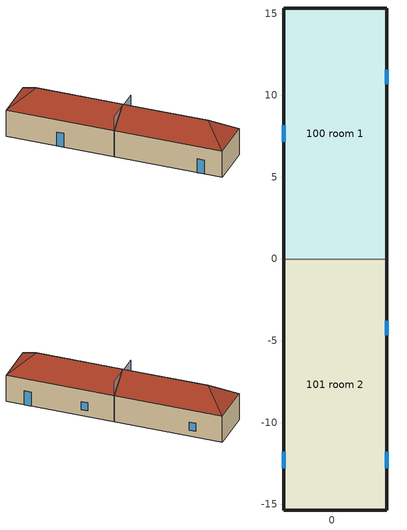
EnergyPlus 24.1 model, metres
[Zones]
100 room 1
 floor ground (su-b-100-e-f-8 Custom R-Value 5.0 Const): -2.96,0 -2.96,15.34 3.34,15.34 3.34,0 z0
 wall outside (su-e-100-e-w-5 Custom R-Value 10.0 Const): 3.34,0 3.34,15.34 z0:4.02
 wall outside (su-n-100-e-w-6 Custom R-Value 10.0 Const): 3.34,15.34 -2.96,15.34 z0:4.02
 wall outside (su-w-100-e-w-2 Custom R-Value 10.0 Const): -2.96,15.34 -2.96,0 z0:4.02
 wall to 101 room 2 (su-n-101-100-i-w-15 Custom R-Value 10.0 Const Reversed): 3.34,0,0 3.34,0,4.02 0.19,0,6.38 -2.96,0,4.02 -2.96,0,0
 window (op-2 Custom R-Value 5.0 Const): 3.34,10.67 3.34,11.57 z0.92:2.13
 window (op-3 Custom R-Value 5.0 Const): -2.96,8.16 -2.96,7.16 z0.01:2.13
 roof outside (su-t-100-e-r-11 Custom R-Value 5.0 Const): 0.19,0,6.38 3.34,0,4.02 3.34,15.34,4.02 0.19,12.19,6.38
 roof outside (su-t-100-e-r-14 Custom R-Value 5.0 Const): -2.96,0,4.02 0.19,0,6.38 0.19,12.19,6.38 -2.96,15.34,4.02
 roof outside (su-t-100-e-r-9 Custom R-Value 5.0 Const): -2.96,15.34,4.02 0.19,12.19,6.38 3.34,15.34,4.02
101 room 2
 floor ground (su-b-101-e-f-7 Custom R-Value 5.0 Const): -2.96,-15.34 -2.96,0 3.34,0 3.34,-15.34 z0
 wall outside (su-e-101-e-w-4 Custom R-Value 10.0 Const): 3.34,-15.34 3.34,0 z0:4.02
 wall outside (su-s-101-e-w-3 Custom R-Value 10.0 Const): -2.96,-15.34 3.34,-15.34 z0:4.02
 wall outside (su-w-101-e-w-1 Custom R-Value 10.0 Const): -2.96,0 -2.96,-15.34 z0:4.02
 window (op-4 Custom R-Value 5.0 Const): 3.34,-12.78 3.34,-11.78 z0.01:2.13
 window (op-5 Custom R-Value 5.0 Const): 3.34,-4.67 3.34,-3.77 z0.92:2.13
 window (op-1 Custom R-Value 5.0 Const): -2.96,-11.8 -2.96,-12.8 z0.01:2.13
 roof outside (su-t-101-e-r-10 Custom R-Value 5.0 Const): 0.19,-12.2,6.38 3.34,-15.34,4.02 3.34,0,4.02 0.19,0,6.38
 roof outside (su-t-101-e-r-12 Custom R-Value 5.0 Const): -2.96,-15.34,4.02 3.34,-15.34,4.02 0.19,-12.2,6.38
 roof outside (su-t-101-e-r-13 Custom R-Value 5.0 Const): -2.96,-15.34,4.02 0.19,-12.2,6.38 0.19,0,6.38 -2.96,0,4.02
shading: -2.86,0,4.1 -2.86,0,6.1 -0.19,0,6.1; 0.57,0,6.1 3.24,0,6.1 3.24,0,4.1
[Building]
Project Name: Loads Convergence Tolerance Value {W}=0.1; Temperature Convergence Tolerance Value {deltaC}=0.5; Solar Distribution=FullExterior; Maximum Number of Warmup Days=25; Minimum Number of Warmup Days=6
[Site:Location]
Boston&#44 MA: Latitude {deg}=42.3587; Longitude {deg}=-71.0568; Time Zone {hr}=0; Elevation {m}=505.249
[Site:WaterMainsTemperature]
Calculation Method=Correlation; Annual Average Outdoor Air Temperature {C}=10.8; Maximum Difference In Monthly Average Outdoor Air Temperatures {deltaC}=23.2
[SizingPeriod:DesignDay] Day of Month=21; Dry-Bulb Temperature Range Modifier Type=DefaultMultipliers; Humidity Condition Type=Wetbulb; Barometric Pressure {Pa}=83011; Rain Indicator=No; Snow Indicator=No; Daylight Saving Time Indicator=No; Begin Environment Reset Mode=FullResetAtBeginEnvironment
Name | Month | Day Type | Maximum Dry-Bulb Temperature {C} | Daily Dry-Bulb Temperature Range {deltaC} | Wetbulb or DewPoint at Maximum Dry-Bulb {C} | Wind Speed {m/s} | Wind Direction {deg} | Solar Model Indicator | ASHRAE Clear Sky Optical Depth for Beam Irradiance (taub) | ASHRAE Clear Sky Optical Depth for Diffuse Irradiance (taud) | Sky Clearness
Denver Intl Ap Ann Clg .4% Condns DB=>MWB 1 | 7 | SummerDesignDay | 34.6 | 15.2 | 15.7 | 4.2 | 80 | ASHRAETau | 0.424 | 2.012
Denver Intl Ap Ann Clg .4% Condns WB=>MDB 1 | 7 | SummerDesignDay | 27.3 | 15.2 | 18.3 | 4.2 | 80 | ASHRAETau | 0.424 | 2.012
Denver Intl Ap Ann Htg 99.6% Condns DB 1 | 12 | WinterDesignDay | -17.4 | 0 | -17.4 | 3.3 | 160 | ASHRAEClearSky |  |  | 0
[Material] Roughness=MediumRough; Solar Absorptance=0.7; Visible Absorptance=0.7
Name | Thickness {m} | Conductivity {W/m-K} | Density {kg/m3} | Specific Heat {J/kg-K} | Thermal Absorptance
mat-concheavyweight140lb8incc05 | 0.2032 | 1.311205 | 2242.8 | 837.36 | 0.9
mat-gypbd58ingp02 | 0.015879 | 0.160266 | 801 | 837.36 | 0.7
mat-minbd3inr-104in24 | 0.076196 | 0.041538 | 240.3 | 711.756 | 0.9
mat-minwoolbattr13w2x4frame | 0.1016 | 0.06227 | 129.9 | 962.3 | 0.9
mat-soil8in | 0.204206 | 1.730735 | 1842.3 | 837.36 | 0.9
mat-woodsft34inwd01 | 0.019049 | 0.11544 | 512.64 | 1381.644 | 0.9
[Material:NoMass] Roughness=Smooth; Thermal Absorptance=0.9; Solar Absorptance=0.7; Visible Absorptance=0.7
Name | Thermal Resistance {m2-K/W}
mat-airspace | 0.10919
mat-bldgpaperfeltbp01 | 0.01057
mat-carpetfiberpadcp01 | 0.36631
su-b-100-e-f-8 Custom R-Value 5.0 Mat; su-b-101-e-f-7 Custom R-Value 5.0 Mat; su-t-100-e-r-11 Custom R-Value 5.0 Mat; su-t-100-e-r-14 Custom R-Value 5.0 Mat; su-t-100-e-r-9 Custom R-Value 5.0 Mat; su-t-101-e-r-10 Custom R-Value 5.0 Mat; su-t-101-e-r-12 Custom R-Value 5.0 Mat; su-t-101-e-r-13 Custom R-Value 5.0 Mat | 0.88055
su-e-100-e-w-5 Custom R-Value 10.0 Mat; su-e-101-e-w-4 Custom R-Value 10.0 Mat; su-n-100-e-w-6 Custom R-Value 10.0 Mat; su-n-101-100-i-w-15 Custom R-Value 10.0 Mat; su-s-101-e-w-3 Custom R-Value 10.0 Mat; su-w-100-e-w-2 Custom R-Value 10.0 Mat; su-w-101-e-w-1 Custom R-Value 10.0 Mat | 1.7611
[WindowMaterial:SimpleGlazingSystem] U-Factor {W/m2-K}=1.13565; Solar Heat Gain Coefficient=0.4
op-1 Custom U-Factor 0.2 Mat; op-2 Custom U-Factor 0.2 Mat; op-3 Custom U-Factor 0.2 Mat; op-4 Custom U-Factor 0.2 Mat; op-5 Custom U-Factor 0.2 Mat
[Construction]
op-1 Custom R-Value 5.0 Const: op-1 Custom U-Factor 0.2 Mat
op-2 Custom R-Value 5.0 Const: op-2 Custom U-Factor 0.2 Mat
op-3 Custom R-Value 5.0 Const: op-3 Custom U-Factor 0.2 Mat
op-4 Custom R-Value 5.0 Const: op-4 Custom U-Factor 0.2 Mat
op-5 Custom R-Value 5.0 Const: op-5 Custom U-Factor 0.2 Mat
su-b-100-e-f-8 Custom R-Value 5.0 Const: su-b-100-e-f-8 Custom R-Value 5.0 Mat, mat-soil8in, mat-concheavyweight140lb8incc05, mat-carpetfiberpadcp01
su-b-101-e-f-7 Custom R-Value 5.0 Const: su-b-101-e-f-7 Custom R-Value 5.0 Mat, mat-soil8in, mat-concheavyweight140lb8incc05, mat-carpetfiberpadcp01
su-e-100-e-w-5 Custom R-Value 10.0 Const: su-e-100-e-w-5 Custom R-Value 10.0 Mat, mat-bldgpaperfeltbp01, mat-woodsft34inwd01, mat-minwoolbattr13w2x4frame, mat-gypbd58ingp02
su-e-101-e-w-4 Custom R-Value 10.0 Const: su-e-101-e-w-4 Custom R-Value 10.0 Mat, mat-bldgpaperfeltbp01, mat-woodsft34inwd01, mat-minwoolbattr13w2x4frame, mat-gypbd58ingp02
su-n-100-e-w-6 Custom R-Value 10.0 Const: su-n-100-e-w-6 Custom R-Value 10.0 Mat, mat-bldgpaperfeltbp01, mat-woodsft34inwd01, mat-minwoolbattr13w2x4frame, mat-gypbd58ingp02
su-n-101-100-i-w-15 Custom R-Value 10.0 Const Reversed: mat-gypbd58ingp02, mat-airspace, su-n-101-100-i-w-15 Custom R-Value 10.0 Mat
su-s-101-e-w-3 Custom R-Value 10.0 Const: su-s-101-e-w-3 Custom R-Value 10.0 Mat, mat-bldgpaperfeltbp01, mat-woodsft34inwd01, mat-minwoolbattr13w2x4frame, mat-gypbd58ingp02
su-t-100-e-r-11 Custom R-Value 5.0 Const: su-t-100-e-r-11 Custom R-Value 5.0 Mat, mat-bldgpaperfeltbp01, mat-minbd3inr-104in24, mat-minbd3inr-104in24, mat-woodsft34inwd01
su-t-100-e-r-14 Custom R-Value 5.0 Const: su-t-100-e-r-14 Custom R-Value 5.0 Mat, mat-bldgpaperfeltbp01, mat-minbd3inr-104in24, mat-minbd3inr-104in24, mat-woodsft34inwd01
su-t-100-e-r-9 Custom R-Value 5.0 Const: su-t-100-e-r-9 Custom R-Value 5.0 Mat, mat-bldgpaperfeltbp01, mat-minbd3inr-104in24, mat-minbd3inr-104in24, mat-woodsft34inwd01
su-t-101-e-r-10 Custom R-Value 5.0 Const: su-t-101-e-r-10 Custom R-Value 5.0 Mat, mat-bldgpaperfeltbp01, mat-minbd3inr-104in24, mat-minbd3inr-104in24, mat-woodsft34inwd01
su-t-101-e-r-12 Custom R-Value 5.0 Const: su-t-101-e-r-12 Custom R-Value 5.0 Mat, mat-bldgpaperfeltbp01, mat-minbd3inr-104in24, mat-minbd3inr-104in24, mat-woodsft34inwd01
su-t-101-e-r-13 Custom R-Value 5.0 Const: su-t-101-e-r-13 Custom R-Value 5.0 Mat, mat-bldgpaperfeltbp01, mat-minbd3inr-104in24, mat-minbd3inr-104in24, mat-woodsft34inwd01
su-w-100-e-w-2 Custom R-Value 10.0 Const: su-w-100-e-w-2 Custom R-Value 10.0 Mat, mat-bldgpaperfeltbp01, mat-woodsft34inwd01, mat-minwoolbattr13w2x4frame, mat-gypbd58ingp02
su-w-101-e-w-1 Custom R-Value 10.0 Const: su-w-101-e-w-1 Custom R-Value 10.0 Mat, mat-bldgpaperfeltbp01, mat-woodsft34inwd01, mat-minwoolbattr13w2x4frame, mat-gypbd58ingp02
[Zone] Multiplier=1; Part of Total Floor Area=Yes
Name | Volume {m3}
100 room 1 | 449.145
101 room 2 | 449.194
[Space]
Name | Zone | Volume {m3}
sp-100room1 | 100 room 1 | 449.145
sp-101room2 | 101 room 2 | 449.194
[Lights] Schedule=Office Lighting - 6 AM to 11 PM; Design Level Calculation Method=Watts/Area; Watts per Floor Area {W/m2}=10.7639; Fraction Replaceable=1
Name | Zone or ZoneList or Space or SpaceList
sp-100room1_lights | sp-100room1
sp-101room2_lights | sp-101room2
[People] Number of People Calculation Method=People; Number of People=2.5; Fraction Radiant=0.3
Name | Zone or ZoneList or Space or SpaceList | Number of People Schedule | Activity Level Schedule
sp-100room1 People | sp-100room1 | sp-100room1 Number of People Sch | sp-100room1 Activity Sch
sp-101room2 People | sp-101room2 | sp-101room2 Number of People Sch | sp-101room2 Activity Sch
[ElectricEquipment] Schedule=Office Lighting - 6 AM to 11 PM; Design Level Calculation Method=Watts/Area; Watts per Floor Area {W/m2}=13.9931
Name | Zone or ZoneList or Space or SpaceList
sp-100room1_elec_equip | sp-100room1
sp-101room2_elec_equip | sp-101room2
[ZoneInfiltration:DesignFlowRate] Schedule=infil_bldg; Design Flow Rate Calculation Method=AirChanges/Hour; Air Changes per Hour {1/hr}=0.5; Constant Term Coefficient=1; Temperature Term Coefficient=0; Velocity Term Coefficient=0; Velocity Squared Term Coefficient=0
Name | Zone or ZoneList or Space or SpaceList
sp-100room1 Infiltration | sp-100room1
sp-101room2 Infiltration | sp-101room2
[ZoneControl:Thermostat] Temperature Difference Between Cutout And Setpoint {deltaC}=0
Name | Zone or ZoneList | Control Type Schedule | Control 1
100 room 1 Thermostat | 100 room 1 | 100 room 1 Thermostat Schedule | Thermostat Setpoint Dual Setpoint 1
101 room 2 Thermostat | 101 room 2 | 101 room 2 Thermostat Schedule | Thermostat Setpoint Dual Setpoint 2
[ThermostatSetpoint:DualSetpoint]
Name | Heating Setpoint Temperature Schedule | Cooling Setpoint Temperature Schedule
Thermostat Setpoint Dual Setpoint 1 | sp-100room1 Heating Sch | sp-100room1 Cooling Sch
Thermostat Setpoint Dual Setpoint 2 | sp-101room2 Heating Sch | sp-101room2 Cooling Sch
[Sizing:Zone] Zone Cooling Design Supply Air Temperature Input Method=SupplyAirTemperature; Zone Cooling Design Supply Air Temperature {C}=14; Zone Cooling Design Supply Air Temperature Difference {deltaC}=11.11; Zone Heating Design Supply Air Temperature Input Method=SupplyAirTemperature; Zone Heating Design Supply Air Temperature {C}=40; Zone Heating Design Supply Air Temperature Difference {deltaC}=11.11; Zone Cooling Design Supply Air Humidity Ratio {kgWater/kgDryAir}=0.0085; Zone Heating Design Supply Air Humidity Ratio {kgWater/kgDryAir}=0.005; Cooling Design Air Flow Method=DesignDay; Cooling Design Air Flow Rate {m3/s}=0; Cooling Minimum Air Flow per Zone Floor Area {m3/s-m2}=0.000762; Cooling Minimum Air Flow {m3/s}=0; Cooling Minimum Air Flow Fraction=0; Heating Design Air Flow Method=DesignDay; Heating Design Air Flow Rate {m3/s}=0; Heating Maximum Air Flow per Zone Floor Area {m3/s-m2}=0.002032; Heating Maximum Air Flow {m3/s}=0.141576; Heating Maximum Air Flow Fraction=0.3; Account for Dedicated Outdoor Air System=No; Zone Load Sizing Method=Sensible Load Only No Latent Load; Zone Latent Cooling Design Supply Air Humidity Ratio Input Method=HumidityRatioDifference; Zone Cooling Design Supply Air Humidity Ratio Difference {kgWater/kgDryAir}=0.005; Zone Latent Heating Design Supply Air Humidity Ratio Input Method=HumidityRatioDifference; Zone Humidification Design Supply Air Humidity Ratio Difference {kgWater/kgDryAir}=0.005
Name | Design Specification Outdoor Air Object
100 room 1 | 100 room 1 DSOA Space List
101 room 2 | 101 room 2 DSOA Space List
[DesignSpecification:OutdoorAir] Outdoor Air Method=Sum; Outdoor Air Flow per Person {m3/s-person}=0.00235974; Outdoor Air Flow per Zone Floor Area {m3/s-m2}=0.0003048; Outdoor Air Flow per Zone {m3/s}=0; Outdoor Air Flow Air Changes per Hour {1/hr}=0
sp-100room1_ventilation; sp-101room2_ventilation
[DesignSpecification:OutdoorAir:SpaceList]
Name | Space Name 1 | Space Design Specification Outdoor Air Object Name 1
100 room 1 DSOA Space List | sp-100room1 | sp-100room1_ventilation
101 room 2 DSOA Space List | sp-101room2 | sp-101room2_ventilation
[ZoneVentilation:DesignFlowRate]
Name | Zone or ZoneList or Space or SpaceList | Schedule | Design Flow Rate Calculation Method | Flow Rate per Person {m3/s-person} | Flow Rate per Floor Area {m3/s-m2}
100 room 1 Ventilation per Person | 100 room 1 | sp-100room1 Number of People Sch | Flow/Person | 0.00235974
100 room 1 Ventilation per Floor Area | 100 room 1 | Always On Discrete | Flow/Area |  | 0.0003048
101 room 2 Ventilation per Person | 101 room 2 | sp-101room2 Number of People Sch | Flow/Person | 0.00235974
101 room 2 Ventilation per Floor Area | 101 room 2 | Always On Discrete | Flow/Area |  | 0.0003048
[Schedule:Day:Interval]
Office Lighting - 6 AM to 11 PM wshc-officelighting-6amto11pm: No, 06:00, 0, 07:00, 0.1, 08:00, 0.3, 12:00, 0.9, 13:00, 0.8, 17:00, 0.9, 18:00, 0.5, 20:00, 0.3, 22:00, 0.2, 24:00, 0
Schedule Day 4; Office Lighting - 6 AM to 11 PM Winter Design Day; infil_bldg Winter Design Day: No, 24:00, 0
Office Lighting - 6 AM to 11 PM Summer Design Day; sp-100room1 Number of People Default; sp-101room2 Number of People Default; infil_bldg infil_bldg_default; infil_bldg Summer Design Day: No, 24:00, 1
sp-100room1 Activity Default; sp-101room2 Activity Default: No, 24:00, 120
sp-100room1 Heating Default; sp-101room2 Heating Default: No, 24:00, 21.1111
sp-100room1 Cooling Default; sp-101room2 Cooling Default: No, 24:00, 23.8889
[Schedule:Week:Daily]
Office Lighting - 6 AM to 11 PM Week Rule - Jan1-Dec31: Office Lighting - 6 AM to 11 PM wshc-officelighting-6amto11pm, Office Lighting - 6 AM to 11 PM wshc-officelighting-6amto11pm, Office Lighting - 6 AM to 11 PM wshc-officelighting-6amto11pm, Office Lighting - 6 AM to 11 PM wshc-officelighting-6amto11pm, Office Lighting - 6 AM to 11 PM wshc-officelighting-6amto11pm, Office Lighting - 6 AM to 11 PM wshc-officelighting-6amto11pm, Office Lighting - 6 AM to 11 PM wshc-officelighting-6amto11pm, Schedule Day 4, Office Lighting - 6 AM to 11 PM Summer Design Day, Office Lighting - 6 AM to 11 PM Winter Design Day, Schedule Day 4, Schedule Day 4
sp-100room1 Number of People Sch Week Rule - Jan1-Dec31: sp-100room1 Number of People Default, sp-100room1 Number of People Default, sp-100room1 Number of People Default, sp-100room1 Number of People Default, sp-100room1 Number of People Default, sp-100room1 Number of People Default, sp-100room1 Number of People Default, sp-100room1 Number of People Default, sp-100room1 Number of People Default, sp-100room1 Number of People Default, sp-100room1 Number of People Default, sp-100room1 Number of People Default
sp-100room1 Activity Sch Week Rule - Jan1-Dec31: sp-100room1 Activity Default, sp-100room1 Activity Default, sp-100room1 Activity Default, sp-100room1 Activity Default, sp-100room1 Activity Default, sp-100room1 Activity Default, sp-100room1 Activity Default, sp-100room1 Activity Default, sp-100room1 Activity Default, sp-100room1 Activity Default, sp-100room1 Activity Default, sp-100room1 Activity Default
sp-100room1 Heating Sch Week Rule - Jan1-Dec31: sp-100room1 Heating Default, sp-100room1 Heating Default, sp-100room1 Heating Default, sp-100room1 Heating Default, sp-100room1 Heating Default, sp-100room1 Heating Default, sp-100room1 Heating Default, sp-100room1 Heating Default, sp-100room1 Heating Default, sp-100room1 Heating Default, sp-100room1 Heating Default, sp-100room1 Heating Default
sp-100room1 Cooling Sch Week Rule - Jan1-Dec31: sp-100room1 Cooling Default, sp-100room1 Cooling Default, sp-100room1 Cooling Default, sp-100room1 Cooling Default, sp-100room1 Cooling Default, sp-100room1 Cooling Default, sp-100room1 Cooling Default, sp-100room1 Cooling Default, sp-100room1 Cooling Default, sp-100room1 Cooling Default, sp-100room1 Cooling Default, sp-100room1 Cooling Default
sp-101room2 Number of People Sch Week Rule - Jan1-Dec31: sp-101room2 Number of People Default, sp-101room2 Number of People Default, sp-101room2 Number of People Default, sp-101room2 Number of People Default, sp-101room2 Number of People Default, sp-101room2 Number of People Default, sp-101room2 Number of People Default, sp-101room2 Number of People Default, sp-101room2 Number of People Default, sp-101room2 Number of People Default, sp-101room2 Number of People Default, sp-101room2 Number of People Default
sp-101room2 Activity Sch Week Rule - Jan1-Dec31: sp-101room2 Activity Default, sp-101room2 Activity Default, sp-101room2 Activity Default, sp-101room2 Activity Default, sp-101room2 Activity Default, sp-101room2 Activity Default, sp-101room2 Activity Default, sp-101room2 Activity Default, sp-101room2 Activity Default, sp-101room2 Activity Default, sp-101room2 Activity Default, sp-101room2 Activity Default
sp-101room2 Heating Sch Week Rule - Jan1-Dec31: sp-101room2 Heating Default, sp-101room2 Heating Default, sp-101room2 Heating Default, sp-101room2 Heating Default, sp-101room2 Heating Default, sp-101room2 Heating Default, sp-101room2 Heating Default, sp-101room2 Heating Default, sp-101room2 Heating Default, sp-101room2 Heating Default, sp-101room2 Heating Default, sp-101room2 Heating Default
sp-101room2 Cooling Sch Week Rule - Jan1-Dec31: sp-101room2 Cooling Default, sp-101room2 Cooling Default, sp-101room2 Cooling Default, sp-101room2 Cooling Default, sp-101room2 Cooling Default, sp-101room2 Cooling Default, sp-101room2 Cooling Default, sp-101room2 Cooling Default, sp-101room2 Cooling Default, sp-101room2 Cooling Default, sp-101room2 Cooling Default, sp-101room2 Cooling Default
infil_bldg Week Rule - Jan1-Dec31: infil_bldg infil_bldg_default, infil_bldg infil_bldg_default, infil_bldg infil_bldg_default, infil_bldg infil_bldg_default, infil_bldg infil_bldg_default, infil_bldg infil_bldg_default, infil_bldg infil_bldg_default, infil_bldg infil_bldg_default, infil_bldg Summer Design Day, infil_bldg Winter Design Day, infil_bldg infil_bldg_default, infil_bldg infil_bldg_default
[Schedule:Year]
Office Lighting - 6 AM to 11 PM: Office Lighting - 6 AM to 11 PM Week Rule - Jan1-Dec31, 1, 1, 12, 31
sp-100room1 Number of People Sch: sp-100room1 Number of People Sch Week Rule - Jan1-Dec31, 1, 1, 12, 31
sp-100room1 Activity Sch: sp-100room1 Activity Sch Week Rule - Jan1-Dec31, 1, 1, 12, 31
sp-100room1 Heating Sch: sp-100room1 Heating Sch Week Rule - Jan1-Dec31, 1, 1, 12, 31
sp-100room1 Cooling Sch: sp-100room1 Cooling Sch Week Rule - Jan1-Dec31, 1, 1, 12, 31
sp-101room2 Number of People Sch: sp-101room2 Number of People Sch Week Rule - Jan1-Dec31, 1, 1, 12, 31
sp-101room2 Activity Sch: sp-101room2 Activity Sch Week Rule - Jan1-Dec31, 1, 1, 12, 31
sp-101room2 Heating Sch: sp-101room2 Heating Sch Week Rule - Jan1-Dec31, 1, 1, 12, 31
sp-101room2 Cooling Sch: sp-101room2 Cooling Sch Week Rule - Jan1-Dec31, 1, 1, 12, 31
infil_bldg: infil_bldg Week Rule - Jan1-Dec31, 1, 1, 12, 31
[Schedule:Compact]
100 room 1 Thermostat Schedule; 101 room 2 Thermostat Schedule: Through: 12/31, For: AllDays, Until: 24:00, 4
[Schedule:Constant]
Always On Discrete: Hourly Value=1
